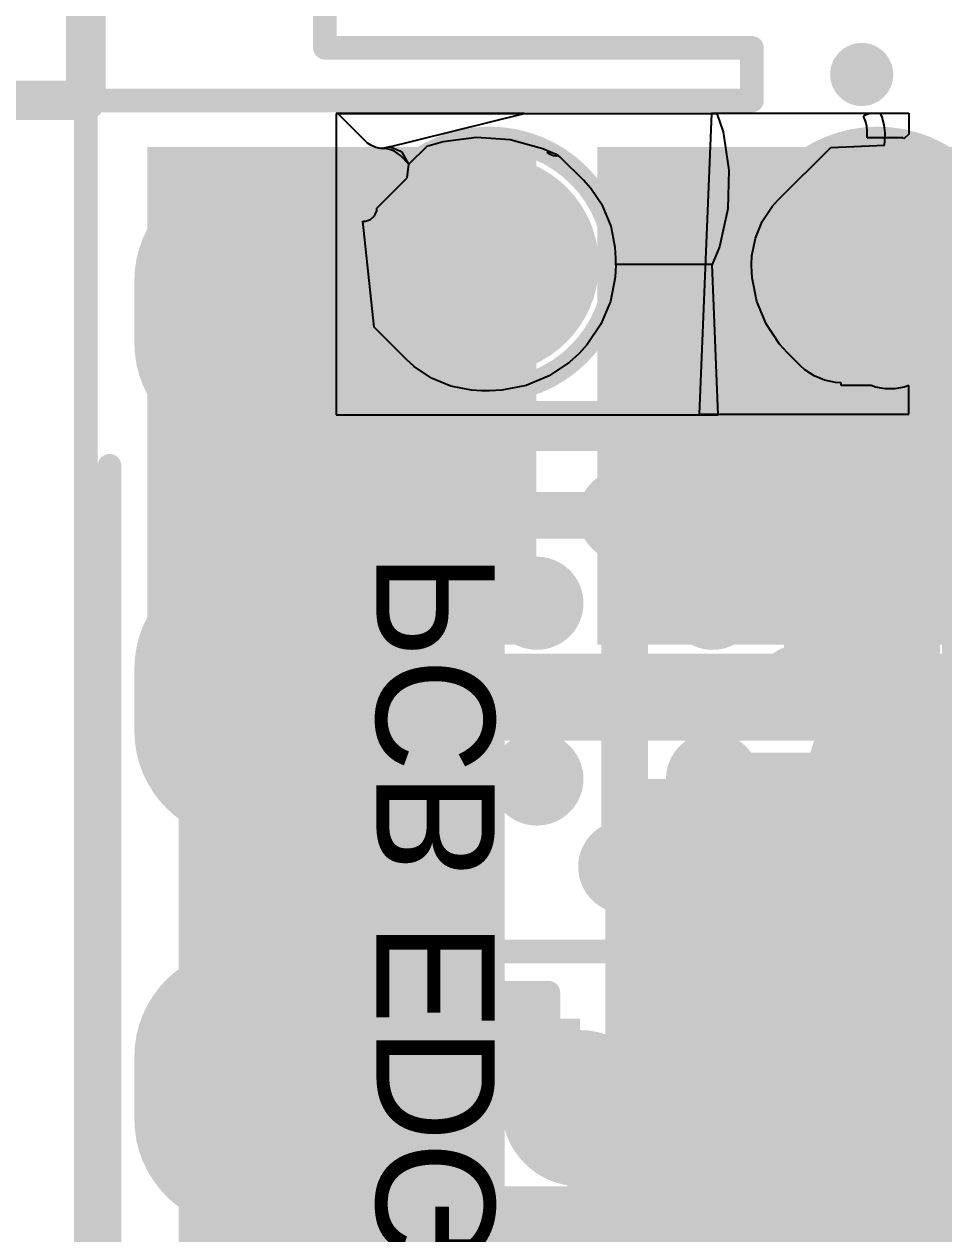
# Model space of a CAD drawing. Header units: millimetres. Extents: x -1.53 to 3.03, y -0.09 to 2.17.
# Drawn here: x -0.0078 to 0.1088, y 0.2106 to 0.364 of the extents above; entities that cross this region are included whole.
import ezdxf

# ---------------------------------------------------------------- set-up
doc = ezdxf.new("R2010")
doc.units = ezdxf.units.MM
doc.header["$MEASUREMENT"] = 0
for name, color, linetype in [('BottomLayer', 5, 'Continuous'), ('BottomOverlay', 54, 'Continuous'), ('BottomPaste', 16, 'Continuous'), ('BottomSolder', 6, 'Continuous'), ('Mechanical1', 6, 'Continuous'), ('Mechanical2', 216, 'Continuous'), ('PadHoleLayer', 156, 'Continuous'), ('TopLayer', 1, 'Continuous'), ('TopOverlay', 2, 'Continuous'), ('TopPaste', 8, 'Continuous'), ('TopSolder', 216, 'Continuous'), ('ViaHoleLayer', 16, 'Continuous')]:
    doc.layers.add(name, color=color, linetype=linetype)

# ---------------------------------------------------------------- blocks, each defined once
blk = doc.blocks.new('12_WLCSP__1_56_1_56__6')
at = {"layer": 'TopLayer'}
h = blk.add_hatch(color=1, dxfattribs=at)
edge = h.paths.add_edge_path()
edge.add_arc((-0.0222834, 0.0222835), 0.003937, 0, 360)
h = blk.add_hatch(color=1, dxfattribs=at)
edge = h.paths.add_edge_path()
edge.add_arc((1e-07, 0.0222835), 0.003937, 0, 360)
h = blk.add_hatch(color=1, dxfattribs=at)
edge = h.paths.add_edge_path()
edge.add_arc((0.0222835, 0.0222835), 0.003937, 0, 360)
h = blk.add_hatch(color=1, dxfattribs=at)
edge = h.paths.add_edge_path()
edge.add_arc((-0.0111417, 0.0111418), 0.003937, 0, 360)
h = blk.add_hatch(color=1, dxfattribs=at)
edge = h.paths.add_edge_path()
edge.add_arc((0.0111418, 0.0111418), 0.003937, 0, 360)
h = blk.add_hatch(color=1, dxfattribs=at)
edge = h.paths.add_edge_path()
edge.add_arc((-0.0222834, 1e-07), 0.003937, 0, 360)
h = blk.add_hatch(color=1, dxfattribs=at)
edge = h.paths.add_edge_path()
edge.add_arc((0.0222835, 1e-07), 0.003937, 0, 360)
h = blk.add_hatch(color=1, dxfattribs=at)
edge = h.paths.add_edge_path()
edge.add_arc((-0.0111417, -0.0111417), 0.003937, 0, 360)
h = blk.add_hatch(color=1, dxfattribs=at)
edge = h.paths.add_edge_path()
edge.add_arc((0.0111418, -0.0111417), 0.003937, 0, 360)
h = blk.add_hatch(color=1, dxfattribs=at)
edge = h.paths.add_edge_path()
edge.add_arc((-0.0222834, -0.0222834), 0.003937, 0, 360)
h = blk.add_hatch(color=1, dxfattribs=at)
edge = h.paths.add_edge_path()
edge.add_arc((1e-07, -0.0222834), 0.003937, 0, 360)
h = blk.add_hatch(color=1, dxfattribs=at)
edge = h.paths.add_edge_path()
edge.add_arc((0.0222835, -0.0222834), 0.003937, 0, 360)
at = {"layer": 'TopPaste'}
h = blk.add_hatch(color=8, dxfattribs=at)
edge = h.paths.add_edge_path()
edge.add_arc((-0.0222834, 0.0222835), 0.003937, 0, 360)
h = blk.add_hatch(color=8, dxfattribs=at)
edge = h.paths.add_edge_path()
edge.add_arc((1e-07, 0.0222835), 0.003937, 0, 360)
h = blk.add_hatch(color=8, dxfattribs=at)
edge = h.paths.add_edge_path()
edge.add_arc((0.0222835, 0.0222835), 0.003937, 0, 360)
h = blk.add_hatch(color=8, dxfattribs=at)
edge = h.paths.add_edge_path()
edge.add_arc((-0.0111417, 0.0111418), 0.003937, 0, 360)
h = blk.add_hatch(color=8, dxfattribs=at)
edge = h.paths.add_edge_path()
edge.add_arc((0.0111418, 0.0111418), 0.003937, 0, 360)
h = blk.add_hatch(color=8, dxfattribs=at)
edge = h.paths.add_edge_path()
edge.add_arc((-0.0222834, 1e-07), 0.003937, 0, 360)
h = blk.add_hatch(color=8, dxfattribs=at)
edge = h.paths.add_edge_path()
edge.add_arc((0.0222835, 1e-07), 0.003937, 0, 360)
h = blk.add_hatch(color=8, dxfattribs=at)
edge = h.paths.add_edge_path()
edge.add_arc((-0.0111417, -0.0111417), 0.003937, 0, 360)
h = blk.add_hatch(color=8, dxfattribs=at)
edge = h.paths.add_edge_path()
edge.add_arc((0.0111418, -0.0111417), 0.003937, 0, 360)
h = blk.add_hatch(color=8, dxfattribs=at)
edge = h.paths.add_edge_path()
edge.add_arc((-0.0222834, -0.0222834), 0.003937, 0, 360)
h = blk.add_hatch(color=8, dxfattribs=at)
edge = h.paths.add_edge_path()
edge.add_arc((1e-07, -0.0222834), 0.003937, 0, 360)
h = blk.add_hatch(color=8, dxfattribs=at)
edge = h.paths.add_edge_path()
edge.add_arc((0.0222835, -0.0222834), 0.003937, 0, 360)
at = {"layer": 'TopSolder'}
h = blk.add_hatch(color=216, dxfattribs=at)
edge = h.paths.add_edge_path()
edge.add_arc((-0.0222834, 0.0222835), 0.0059055, 0, 360)
h = blk.add_hatch(color=216, dxfattribs=at)
edge = h.paths.add_edge_path()
edge.add_arc((1e-07, 0.0222835), 0.0059055, 0, 360)
h = blk.add_hatch(color=216, dxfattribs=at)
edge = h.paths.add_edge_path()
edge.add_arc((0.0222835, 0.0222835), 0.0059055, 0, 360)
h = blk.add_hatch(color=216, dxfattribs=at)
edge = h.paths.add_edge_path()
edge.add_arc((-0.0111417, 0.0111418), 0.0059055, 0, 360)
h = blk.add_hatch(color=216, dxfattribs=at)
edge = h.paths.add_edge_path()
edge.add_arc((0.0111418, 0.0111418), 0.0059055, 0, 360)
h = blk.add_hatch(color=216, dxfattribs=at)
edge = h.paths.add_edge_path()
edge.add_arc((-0.0222834, 1e-07), 0.0059055, 0, 360)
h = blk.add_hatch(color=216, dxfattribs=at)
edge = h.paths.add_edge_path()
edge.add_arc((0.0222835, 1e-07), 0.0059055, 0, 360)
h = blk.add_hatch(color=216, dxfattribs=at)
edge = h.paths.add_edge_path()
edge.add_arc((-0.0111417, -0.0111417), 0.0059055, 0, 360)
h = blk.add_hatch(color=216, dxfattribs=at)
edge = h.paths.add_edge_path()
edge.add_arc((0.0111418, -0.0111417), 0.0059055, 0, 360)
h = blk.add_hatch(color=216, dxfattribs=at)
edge = h.paths.add_edge_path()
edge.add_arc((-0.0222834, -0.0222834), 0.0059055, 0, 360)
h = blk.add_hatch(color=216, dxfattribs=at)
edge = h.paths.add_edge_path()
edge.add_arc((1e-07, -0.0222834), 0.0059055, 0, 360)
h = blk.add_hatch(color=216, dxfattribs=at)
edge = h.paths.add_edge_path()
edge.add_arc((0.0222835, -0.0222834), 0.0059055, 0, 360)
at = {"layer": 'TopOverlay', "const_width": 0.003}
for points in [[(-0.032, -0.033), (-0.032, 0.032)], [(-0.032, 0.032), (0.027, 0.032)], [(0.032, 0.022), (0.0347839, 0.0247839)], [(0.035, 0.02), (0.035, 0.023937)], [(0.032, 0.022), (0.0347839, 0.0192161)], [(0.033, -0.033), (0.033, 0.006)], [(-0.032, -0.033), (0.033, -0.033)]]:
    blk.add_lwpolyline(points, dxfattribs=at)
at = {"layer": 'TopOverlay', "const_width": 0.0015}
for points in [[(-0.03275, 0.032, 1), (-0.03125, 0.032, 1)], [(-0.03275, 0.032, 1), (-0.03125, 0.032, 1)], [(0.02625, 0.032, 1), (0.02775, 0.032, 1)], [(0.0340339, 0.0247839, 1), (0.0355339, 0.0247839, 1)], [(0.03425, 0.023937, 1), (0.03575, 0.023937, 1)], [(0.03125, 0.022, 1), (0.03275, 0.022, 1)], [(0.03125, 0.022, 1), (0.03275, 0.022, 1)], [(0.03425, 0.02, 1), (0.03575, 0.02, 1)], [(0.0340339, 0.0192161, 1), (0.0355339, 0.0192161, 1)], [(0.03225, 0.006, 1), (0.03375, 0.006, 1)], [(-0.03275, -0.033, 1), (-0.03125, -0.033, 1)], [(-0.03275, -0.033, 1), (-0.03125, -0.033, 1)], [(0.03225, -0.033, 1), (0.03375, -0.033, 1)], [(0.03225, -0.033, 1), (0.03375, -0.033, 1)]]:
    blk.add_lwpolyline(points, format="xyb", close=True, dxfattribs=at)
blk = doc.blocks.new('EVQP7A01P_B_14')
at = {"layer": 'BottomLayer'}
for points in [[(0.04330715, 0.0492126), (0.09842525, 0.0492126), (0.09842525, 0.007874), (0.04330715, 0.007874)], [(0.04330715, -0.007874), (0.09842525, -0.007874), (0.09842525, -0.0492126), (0.04330715, -0.0492126)]]:
    blk.add_hatch(color=5, dxfattribs=at).paths.add_polyline_path(points)
at = {"layer": 'BottomPaste'}
for points in [[(0.04330715, 0.0492126), (0.09842525, 0.0492126), (0.09842525, 0.007874), (0.04330715, 0.007874)], [(0.04330715, -0.007874), (0.09842525, -0.007874), (0.09842525, -0.0492126), (0.04330715, -0.0492126)]]:
    blk.add_hatch(color=16, dxfattribs=at).paths.add_polyline_path(points)
at = {"layer": 'BottomSolder'}
for points in [[(0.03930715, 0.0532126), (0.10242525, 0.0532126), (0.10242525, 0.003874), (0.03930715, 0.003874)], [(0.03930715, -0.003874), (0.10242525, -0.003874), (0.10242525, -0.0532126), (0.03930715, -0.0532126)]]:
    blk.add_hatch(color=6, dxfattribs=at).paths.add_polyline_path(points)
at = {"layer": 'BottomOverlay', "const_width": 0.003}
for points in [[(-0.063, 0.058), (0.062, 0.058)], [(-0.033, 0.047), (-0.033, 0.038)], [(-0.033, 0.038), (-0.027, 0.032)], [(-0.027, 0.032), (-0.013, 0.032)]]:
    blk.add_lwpolyline(points, dxfattribs=at)
at = {"layer": 'BottomOverlay', "const_width": 0.0015}
for points in [[(0.06125, 0.058, 1), (0.06275, 0.058, 1)], [(-0.03375, 0.047, 1), (-0.03225, 0.047, 1)], [(-0.03375, 0.038, 1), (-0.03225, 0.038, 1)], [(-0.03375, 0.038, 1), (-0.03225, 0.038, 1)], [(-0.02775, 0.032, 1), (-0.02625, 0.032, 1)], [(-0.02775, 0.032, 1), (-0.02625, 0.032, 1)], [(-0.01375, 0.032, 1), (-0.01225, 0.032, 1)]]:
    blk.add_lwpolyline(points, format="xyb", close=True, dxfattribs=at)
at = {"layer": 'BottomOverlay', "text_generation_flag": 2}
blk.add_text('PCB EDGE', height=0.015, dxfattribs=at).set_placement((0.0509888, 0.00915))
blk = doc.blocks.new('R___0201_23')
at = {"layer": 'TopLayer'}
for points in [[(-0.01614165, 0.00728345), (-0.00551175, 0.00728345), (-0.00551175, -0.00728345), (-0.01614165, -0.00728345)], [(0.00551185, 0.00728345), (0.01614175, 0.00728345), (0.01614175, -0.00728345), (0.00551185, -0.00728345)]]:
    blk.add_hatch(color=1, dxfattribs=at).paths.add_polyline_path(points)
at = {"layer": 'TopPaste'}
for points in [[(-0.01614165, 0.00728345), (-0.00551175, 0.00728345), (-0.00551175, -0.00728345), (-0.01614165, -0.00728345)], [(0.00551185, 0.00728345), (0.01614175, 0.00728345), (0.01614175, -0.00728345), (0.00551185, -0.00728345)]]:
    blk.add_hatch(color=8, dxfattribs=at).paths.add_polyline_path(points)
at = {"layer": 'TopSolder'}
for points in [[(-0.01830705, 0.00944885), (-0.00334635, 0.00944885), (-0.00334635, -0.00944885), (-0.01830705, -0.00944885)], [(0.00334645, 0.00944885), (0.01830715, 0.00944885), (0.01830715, -0.00944885), (0.00334645, -0.00944885)]]:
    blk.add_hatch(color=216, dxfattribs=at).paths.add_polyline_path(points)
at = {"layer": 'TopOverlay', "const_width": 0.003}
for points in [[(-0.019, -0.01), (-0.019, 0.01)], [(-0.019, 0.01), (0.019, 0.01)], [(0.019, -0.01), (0.019, 0.01)], [(-0.019, -0.01), (0.019, -0.01)]]:
    blk.add_lwpolyline(points, dxfattribs=at)
at = {"layer": 'TopOverlay', "const_width": 0.0015}
for points in [[(-0.01975, 0.01, 1), (-0.01825, 0.01, 1)], [(-0.01975, 0.01, 1), (-0.01825, 0.01, 1)], [(0.01825, 0.01, 1), (0.01975, 0.01, 1)], [(0.01825, 0.01, 1), (0.01975, 0.01, 1)], [(-0.01975, -0.01, 1), (-0.01825, -0.01, 1)], [(-0.01975, -0.01, 1), (-0.01825, -0.01, 1)], [(0.01825, -0.01, 1), (0.01975, -0.01, 1)], [(0.01825, -0.01, 1), (0.01975, -0.01, 1)]]:
    blk.add_lwpolyline(points, format="xyb", close=True, dxfattribs=at)
blk = doc.blocks.new('R___0201_25')
at = {"layer": 'TopLayer'}
for points in [[(-0.01614165, 0.00728345), (-0.00551175, 0.00728345), (-0.00551175, -0.00728345), (-0.01614165, -0.00728345)], [(0.00551185, 0.00728345), (0.01614175, 0.00728345), (0.01614175, -0.00728345), (0.00551185, -0.00728345)]]:
    blk.add_hatch(color=1, dxfattribs=at).paths.add_polyline_path(points)
at = {"layer": 'TopPaste'}
for points in [[(-0.01614165, 0.00728345), (-0.00551175, 0.00728345), (-0.00551175, -0.00728345), (-0.01614165, -0.00728345)], [(0.00551185, 0.00728345), (0.01614175, 0.00728345), (0.01614175, -0.00728345), (0.00551185, -0.00728345)]]:
    blk.add_hatch(color=8, dxfattribs=at).paths.add_polyline_path(points)
at = {"layer": 'TopSolder'}
for points in [[(-0.01830705, 0.00944885), (-0.00334635, 0.00944885), (-0.00334635, -0.00944885), (-0.01830705, -0.00944885)], [(0.00334645, 0.00944885), (0.01830715, 0.00944885), (0.01830715, -0.00944885), (0.00334645, -0.00944885)]]:
    blk.add_hatch(color=216, dxfattribs=at).paths.add_polyline_path(points)
at = {"layer": 'TopOverlay', "const_width": 0.003}
for points in [[(-0.019, -0.01), (-0.019, 0.01)], [(-0.019, 0.01), (0.019, 0.01)], [(0.019, -0.01), (0.019, 0.01)], [(-0.019, -0.01), (0.019, -0.01)]]:
    blk.add_lwpolyline(points, dxfattribs=at)
at = {"layer": 'TopOverlay', "const_width": 0.0015}
for points in [[(-0.01975, 0.01, 1), (-0.01825, 0.01, 1)], [(-0.01975, 0.01, 1), (-0.01825, 0.01, 1)], [(0.01825, 0.01, 1), (0.01975, 0.01, 1)], [(0.01825, 0.01, 1), (0.01975, 0.01, 1)], [(-0.01975, -0.01, 1), (-0.01825, -0.01, 1)], [(-0.01975, -0.01, 1), (-0.01825, -0.01, 1)], [(0.01825, -0.01, 1), (0.01975, -0.01, 1)], [(0.01825, -0.01, 1), (0.01975, -0.01, 1)]]:
    blk.add_lwpolyline(points, format="xyb", close=True, dxfattribs=at)
blk = doc.blocks.new('1_S______P___0_5___30')
at = {"layer": 'TopLayer'}
h = blk.add_hatch(color=1, dxfattribs=at)
edge = h.paths.add_edge_path()
edge.add_arc((0, 0), 0.0098425, 0, 360)
at = {"layer": 'TopPaste'}
h = blk.add_hatch(color=8, dxfattribs=at)
edge = h.paths.add_edge_path()
edge.add_arc((0, 0), 0.0098425, 0, 360)
at = {"layer": 'TopSolder'}
h = blk.add_hatch(color=216, dxfattribs=at)
edge = h.paths.add_edge_path()
edge.add_arc((0, 0), 0.0138425, 0, 360)
at = {"layer": 'TopOverlay'}
for points, const_width in [([(0.016, 0, 1), (-0.016, 0, 1)], 0.003), ([(-0.01675, 0, 1), (-0.01525, 0, 1)], 0.0015), ([(0.01525, 0, 1), (0.01675, 0, 1)], 0.0015)]:
    blk.add_lwpolyline(points, format="xyb", close=True, dxfattribs=dict(at, const_width=const_width))
blk = doc.blocks.new('1_S______P___0_5___31')
at = {"layer": 'TopLayer'}
h = blk.add_hatch(color=1, dxfattribs=at)
edge = h.paths.add_edge_path()
edge.add_arc((0, 0), 0.0098425, 0, 360)
at = {"layer": 'TopPaste'}
h = blk.add_hatch(color=8, dxfattribs=at)
edge = h.paths.add_edge_path()
edge.add_arc((0, 0), 0.0098425, 0, 360)
at = {"layer": 'TopSolder'}
h = blk.add_hatch(color=216, dxfattribs=at)
edge = h.paths.add_edge_path()
edge.add_arc((0, 0), 0.0138425, 0, 360)
at = {"layer": 'TopOverlay'}
for points, const_width in [([(0.016, 0, 1), (-0.016, 0, 1)], 0.003), ([(-0.01675, 0, 1), (-0.01525, 0, 1)], 0.0015), ([(0.01525, 0, 1), (0.01675, 0, 1)], 0.0015)]:
    blk.add_lwpolyline(points, format="xyb", close=True, dxfattribs=dict(at, const_width=const_width))
blk = doc.blocks.new('S______P____0_5___D___32')
at = {"layer": 'TopLayer'}
h = blk.add_hatch(color=1, dxfattribs=at)
edge = h.paths.add_edge_path()
edge.add_arc((-0.15157475, 0), 0.0098425, 90, 270)
edge.add_line((-0.15157475, -0.0098425), (-0.14370065, -0.0098425))
edge.add_arc((-0.14370065, 0), 0.0098425, 270, 450)
edge.add_line((-0.14370065, 0.0098425), (-0.15157475, 0.0098425))
h = blk.add_hatch(color=1, dxfattribs=at)
edge = h.paths.add_edge_path()
edge.add_arc((-0.10236215, 0), 0.0098425, 90, 270)
edge.add_line((-0.10236215, -0.0098425), (-0.09448805, -0.0098425))
edge.add_arc((-0.09448805, 0), 0.0098425, 270, 450)
edge.add_line((-0.09448805, 0.0098425), (-0.10236215, 0.0098425))
h = blk.add_hatch(color=1, dxfattribs=at)
edge = h.paths.add_edge_path()
edge.add_arc((-0.05314955, 0), 0.0098425, 90, 270)
edge.add_line((-0.05314955, -0.0098425), (-0.04527545, -0.0098425))
edge.add_arc((-0.04527545, 0), 0.0098425, 270, 450)
edge.add_line((-0.04527545, 0.0098425), (-0.05314955, 0.0098425))
at = {"layer": 'TopPaste'}
h = blk.add_hatch(color=8, dxfattribs=at)
edge = h.paths.add_edge_path()
edge.add_arc((-0.15157475, 0), 0.0098425, 90, 270)
edge.add_line((-0.15157475, -0.0098425), (-0.14370065, -0.0098425))
edge.add_arc((-0.14370065, 0), 0.0098425, 270, 450)
edge.add_line((-0.14370065, 0.0098425), (-0.15157475, 0.0098425))
h = blk.add_hatch(color=8, dxfattribs=at)
edge = h.paths.add_edge_path()
edge.add_arc((-0.10236215, 0), 0.0098425, 90, 270)
edge.add_line((-0.10236215, -0.0098425), (-0.09448805, -0.0098425))
edge.add_arc((-0.09448805, 0), 0.0098425, 270, 450)
edge.add_line((-0.09448805, 0.0098425), (-0.10236215, 0.0098425))
h = blk.add_hatch(color=8, dxfattribs=at)
edge = h.paths.add_edge_path()
edge.add_arc((-0.05314955, 0), 0.0098425, 90, 270)
edge.add_line((-0.05314955, -0.0098425), (-0.04527545, -0.0098425))
edge.add_arc((-0.04527545, 0), 0.0098425, 270, 450)
edge.add_line((-0.04527545, 0.0098425), (-0.05314955, 0.0098425))
at = {"layer": 'TopSolder'}
h = blk.add_hatch(color=216, dxfattribs=at)
edge = h.paths.add_edge_path()
edge.add_arc((-0.15157475, 0), 0.0138425, 90, 270)
edge.add_line((-0.15157475, -0.0138425), (-0.14370065, -0.0138425))
edge.add_arc((-0.14370065, 0), 0.0138425, 270, 450)
edge.add_line((-0.14370065, 0.0138425), (-0.15157475, 0.0138425))
h = blk.add_hatch(color=216, dxfattribs=at)
edge = h.paths.add_edge_path()
edge.add_arc((-0.10236215, 0), 0.0138425, 90, 270)
edge.add_line((-0.10236215, -0.0138425), (-0.09448805, -0.0138425))
edge.add_arc((-0.09448805, 0), 0.0138425, 270, 450)
edge.add_line((-0.09448805, 0.0138425), (-0.10236215, 0.0138425))
h = blk.add_hatch(color=216, dxfattribs=at)
edge = h.paths.add_edge_path()
edge.add_arc((-0.05314955, 0), 0.0138425, 90, 270)
edge.add_line((-0.05314955, -0.0138425), (-0.04527545, -0.0138425))
edge.add_arc((-0.04527545, 0), 0.0138425, 270, 450)
edge.add_line((-0.04527545, 0.0138425), (-0.05314955, 0.0138425))
blk = doc.blocks.new('CAP_0201_36')
at = {"layer": 'TopLayer'}
for points in [[(-0.0177165, 0.0059055), (-0.0059055, 0.0059055), (-0.0059055, -0.0059055), (-0.0177165, -0.0059055)], [(0.0059055, 0.0059055), (0.0177165, 0.0059055), (0.0177165, -0.0059055), (0.0059055, -0.0059055)]]:
    blk.add_hatch(color=1, dxfattribs=at).paths.add_polyline_path(points)
at = {"layer": 'TopPaste'}
for points in [[(-0.0177165, 0.0059055), (-0.0059055, 0.0059055), (-0.0059055, -0.0059055), (-0.0177165, -0.0059055)], [(0.0059055, 0.0059055), (0.0177165, 0.0059055), (0.0177165, -0.0059055), (0.0059055, -0.0059055)]]:
    blk.add_hatch(color=8, dxfattribs=at).paths.add_polyline_path(points)
at = {"layer": 'TopSolder'}
for points in [[(-0.0198819, 0.0080709), (-0.0037401, 0.0080709), (-0.0037401, -0.0080709), (-0.0198819, -0.0080709)], [(0.0037401, 0.0080709), (0.0198819, 0.0080709), (0.0198819, -0.0080709), (0.0037401, -0.0080709)]]:
    blk.add_hatch(color=216, dxfattribs=at).paths.add_polyline_path(points)
at = {"layer": 'TopOverlay', "const_width": 0.003}
for points in [[(-0.021, 0.009), (-0.008, 0.009)], [(-0.021, 0.009), (-0.021, -0.009)], [(0.008, 0.009), (0.021, 0.009)], [(0.021, 0.009), (0.021, -0.009)], [(-0.021, -0.009), (-0.008, -0.009)], [(0.008, -0.009), (0.021, -0.009)]]:
    blk.add_lwpolyline(points, dxfattribs=at)
at = {"layer": 'TopOverlay', "const_width": 0.0015}
for points in [[(-0.02175, 0.009, 1), (-0.02025, 0.009, 1)], [(-0.02175, 0.009, 1), (-0.02025, 0.009, 1)], [(-0.00875, 0.009, 1), (-0.00725, 0.009, 1)], [(0.00725, 0.009, 1), (0.00875, 0.009, 1)], [(0.02025, 0.009, 1), (0.02175, 0.009, 1)], [(0.02025, 0.009, 1), (0.02175, 0.009, 1)], [(-0.02175, -0.009, 1), (-0.02025, -0.009, 1)], [(-0.02175, -0.009, 1), (-0.02025, -0.009, 1)], [(-0.00875, -0.009, 1), (-0.00725, -0.009, 1)], [(0.00725, -0.009, 1), (0.00875, -0.009, 1)], [(0.02025, -0.009, 1), (0.02175, -0.009, 1)], [(0.02025, -0.009, 1), (0.02175, -0.009, 1)]]:
    blk.add_lwpolyline(points, format="xyb", close=True, dxfattribs=at)
blk = doc.blocks.new('CAP_0201_37')
at = {"layer": 'TopLayer'}
for points in [[(-0.0177165, 0.0059055), (-0.0059055, 0.0059055), (-0.0059055, -0.0059055), (-0.0177165, -0.0059055)], [(0.0059055, 0.0059055), (0.0177165, 0.0059055), (0.0177165, -0.0059055), (0.0059055, -0.0059055)]]:
    blk.add_hatch(color=1, dxfattribs=at).paths.add_polyline_path(points)
at = {"layer": 'TopPaste'}
for points in [[(-0.0177165, 0.0059055), (-0.0059055, 0.0059055), (-0.0059055, -0.0059055), (-0.0177165, -0.0059055)], [(0.0059055, 0.0059055), (0.0177165, 0.0059055), (0.0177165, -0.0059055), (0.0059055, -0.0059055)]]:
    blk.add_hatch(color=8, dxfattribs=at).paths.add_polyline_path(points)
at = {"layer": 'TopSolder'}
for points in [[(-0.0198819, 0.0080709), (-0.0037401, 0.0080709), (-0.0037401, -0.0080709), (-0.0198819, -0.0080709)], [(0.0037401, 0.0080709), (0.0198819, 0.0080709), (0.0198819, -0.0080709), (0.0037401, -0.0080709)]]:
    blk.add_hatch(color=216, dxfattribs=at).paths.add_polyline_path(points)
at = {"layer": 'TopOverlay', "const_width": 0.003}
for points in [[(-0.021, 0.009), (-0.008, 0.009)], [(-0.021, 0.009), (-0.021, -0.009)], [(0.008, 0.009), (0.021, 0.009)], [(0.021, 0.009), (0.021, -0.009)], [(-0.021, -0.009), (-0.008, -0.009)], [(0.008, -0.009), (0.021, -0.009)]]:
    blk.add_lwpolyline(points, dxfattribs=at)
at = {"layer": 'TopOverlay', "const_width": 0.0015}
for points in [[(-0.02175, 0.009, 1), (-0.02025, 0.009, 1)], [(-0.02175, 0.009, 1), (-0.02025, 0.009, 1)], [(-0.00875, 0.009, 1), (-0.00725, 0.009, 1)], [(0.00725, 0.009, 1), (0.00875, 0.009, 1)], [(0.02025, 0.009, 1), (0.02175, 0.009, 1)], [(0.02025, 0.009, 1), (0.02175, 0.009, 1)], [(-0.02175, -0.009, 1), (-0.02025, -0.009, 1)], [(-0.02175, -0.009, 1), (-0.02025, -0.009, 1)], [(-0.00875, -0.009, 1), (-0.00725, -0.009, 1)], [(0.00725, -0.009, 1), (0.00875, -0.009, 1)], [(0.02025, -0.009, 1), (0.02175, -0.009, 1)], [(0.02025, -0.009, 1), (0.02175, -0.009, 1)]]:
    blk.add_lwpolyline(points, format="xyb", close=True, dxfattribs=at)

msp = doc.modelspace()

# ---------------------------------------------------------------- hatches: boundary and pattern name
at = {"layer": 'BottomLayer'}
for points in [[(0.0794189, 0.3327407), (0.1290167, 0.3327407), (0.1290167, 0.3444257), (0.0794189, 0.3444257)], [(0.0117879, 0.1860005), (0.0531265, 0.1860005), (0.0531265, 0.3198667), (0.0117879, 0.3198667)], [(0.0688745, 0.2888984), (0.1388827, 0.2888984), (0.1388827, 0.299922), (0.0688745, 0.299922)], [(0.0346776, 0.2731504), (0.1388826, 0.2731504), (0.1388826, 0.284174), (0.0346776, 0.284174)], [(0.0658745, 0.1475753), (0.1111261, 0.1475753), (0.1111261, 0.2682917), (0.0658745, 0.2682917)], [(0.0799717, 0.2389056), (0.1429537, 0.2389056), (0.1429537, 0.2682044), (0.0799717, 0.2682044)]]:
    msp.add_hatch(color=5, dxfattribs=at).paths.add_polyline_path(points)
at = {"layer": 'BottomSolder'}
h = msp.add_hatch(color=6, dxfattribs=at)
edge = h.paths.add_edge_path()
edge.add_arc((0.0983979, 0.3576261), 0.004, 0, 360)
at = {"layer": 'PadHoleLayer'}
h = msp.add_hatch(color=156, dxfattribs=at)
edge = h.paths.add_edge_path()
edge.add_arc((0.0983979, 0.3576261), 0.003937, 0, 360)
at = {"layer": 'TopLayer'}
h = msp.add_hatch(color=1, dxfattribs=at)
edge = h.paths.add_edge_path()
edge.add_arc((0.0512063, 0.3335123), 0.0059055, 0, 360)
h = msp.add_hatch(color=1, dxfattribs=at)
edge = h.paths.add_edge_path()
edge.add_arc((0.0794189, 0.3335123), 0.0059055, 0, 360)
h = msp.add_hatch(color=1, dxfattribs=at)
edge = h.paths.add_edge_path()
edge.add_arc((0.020248, 0.3275438), 0.0059055, 0, 360)
for points in [[(0.0339227, 0.2723726), (0.0384205, 0.2723726), (0.0384205, 0.316237), (0.0339227, 0.316237)], [(0.0340197, 0.3098927), (0.0830873, 0.3098927), (0.0830873, 0.3162355), (0.0340197, 0.3162355)], [(0.0799717, 0.2964539), (0.1226515, 0.2964539), (0.1226515, 0.3162217), (0.0799717, 0.3162217)], [(0.0728075, 0.2005497), (0.0815931, 0.2005497), (0.0815931, 0.2597541), (0.0728075, 0.2597541)], [(0.0870592, 0.2020864), (0.0976892, 0.2020864), (0.0976892, 0.2494008), (0.0870592, 0.2494008)], [(0.0870709, 0.2440009), (0.1256573, 0.2440009), (0.1256573, 0.2493137), (0.0870709, 0.2493137)], [(0.0437535, 0.2261026), (0.0626589, 0.2261026), (0.0626589, 0.2379136), (0.0437535, 0.2379136)], [(0.0437535, 0.2006463), (0.0760357, 0.2006463), (0.0760357, 0.2166533), (0.0437535, 0.2166533)]]:
    msp.add_hatch(color=1, dxfattribs=at).paths.add_polyline_path(points)
h = msp.add_hatch(color=1, dxfattribs=at)
edge = h.paths.add_edge_path()
edge.add_arc((0.0976892, 0.309669), 0.0059055, 0, 360)
h = msp.add_hatch(color=1, dxfattribs=at)
edge = h.paths.add_edge_path()
edge.add_arc((0.0984199, 0.2847914), 0.0059055, 0, 360)
h = msp.add_hatch(color=1, dxfattribs=at)
edge = h.paths.add_edge_path()
edge.add_arc((0.0200005, 0.2783312), 0.0059055, 0, 360)
h = msp.add_hatch(color=1, dxfattribs=at)
edge = h.paths.add_edge_path()
edge.add_arc((0.1015115, 0.269295), 0.0059055, 0, 360)
h = msp.add_hatch(color=1, dxfattribs=at)
edge = h.paths.add_edge_path()
edge.add_arc((0.0273247, 0.2546724), 0.0059055, 0, 360)
h = msp.add_hatch(color=1, dxfattribs=at)
edge = h.paths.add_edge_path()
edge.add_arc((0.0200005, 0.2291186), 0.0059055, 0, 360)
h = msp.add_hatch(color=1, dxfattribs=at)
edge = h.paths.add_edge_path()
edge.add_arc((0.062659, 0.2265515), 0.0059055, 0, 360)
at = {"layer": 'TopSolder'}
h = msp.add_hatch(color=216, dxfattribs=at)
edge = h.paths.add_edge_path()
edge.add_arc((0.0983979, 0.3576261), 0.004, 0, 360)
h = msp.add_hatch(color=216, dxfattribs=at)
edge = h.paths.add_edge_path()
edge.add_arc((0.0512063, 0.3335123), 0.0099055, 0, 360)
h = msp.add_hatch(color=216, dxfattribs=at)
edge = h.paths.add_edge_path()
edge.add_arc((0.0794189, 0.3335123), 0.0099055, 0, 360)
h = msp.add_hatch(color=216, dxfattribs=at)
edge = h.paths.add_edge_path()
edge.add_arc((0.020248, 0.3275438), 0.0099055, 0, 360)
h = msp.add_hatch(color=216, dxfattribs=at)
edge = h.paths.add_edge_path()
edge.add_arc((0.0976892, 0.309669), 0.0099055, 0, 360)
h = msp.add_hatch(color=216, dxfattribs=at)
edge = h.paths.add_edge_path()
edge.add_arc((0.0984199, 0.2847914), 0.0099055, 0, 360)
h = msp.add_hatch(color=216, dxfattribs=at)
edge = h.paths.add_edge_path()
edge.add_arc((0.0200005, 0.2783312), 0.0099055, 0, 360)
h = msp.add_hatch(color=216, dxfattribs=at)
edge = h.paths.add_edge_path()
edge.add_arc((0.1015115, 0.269295), 0.0099055, 0, 360)
h = msp.add_hatch(color=216, dxfattribs=at)
edge = h.paths.add_edge_path()
edge.add_arc((0.0273247, 0.2546724), 0.0099055, 0, 360)
h = msp.add_hatch(color=216, dxfattribs=at)
edge = h.paths.add_edge_path()
edge.add_arc((0.0200005, 0.2291186), 0.0099055, 0, 360)
h = msp.add_hatch(color=216, dxfattribs=at)
edge = h.paths.add_edge_path()
edge.add_arc((0.062659, 0.2265515), 0.0099055, 0, 360)
at = {"layer": 'ViaHoleLayer'}
h = msp.add_hatch(color=16, dxfattribs=at)
edge = h.paths.add_edge_path()
edge.add_arc((0.0512063, 0.3335123), 0.0029527, 0, 360)
h = msp.add_hatch(color=16, dxfattribs=at)
edge = h.paths.add_edge_path()
edge.add_arc((0.0794189, 0.3335123), 0.0029527, 0, 360)
h = msp.add_hatch(color=16, dxfattribs=at)
edge = h.paths.add_edge_path()
edge.add_arc((0.020248, 0.3275438), 0.0029527, 0, 360)
h = msp.add_hatch(color=16, dxfattribs=at)
edge = h.paths.add_edge_path()
edge.add_arc((0.0976892, 0.309669), 0.0029527, 0, 360)
h = msp.add_hatch(color=16, dxfattribs=at)
edge = h.paths.add_edge_path()
edge.add_arc((0.0984199, 0.2847914), 0.0029527, 0, 360)
h = msp.add_hatch(color=16, dxfattribs=at)
edge = h.paths.add_edge_path()
edge.add_arc((0.0200005, 0.2783312), 0.0029527, 0, 360)
h = msp.add_hatch(color=16, dxfattribs=at)
edge = h.paths.add_edge_path()
edge.add_arc((0.1015115, 0.269295), 0.0029527, 0, 360)
h = msp.add_hatch(color=16, dxfattribs=at)
edge = h.paths.add_edge_path()
edge.add_arc((0.0273247, 0.2546724), 0.0029527, 0, 360)
h = msp.add_hatch(color=16, dxfattribs=at)
edge = h.paths.add_edge_path()
edge.add_arc((0.0200005, 0.2291186), 0.0029527, 0, 360)
h = msp.add_hatch(color=16, dxfattribs=at)
edge = h.paths.add_edge_path()
edge.add_arc((0.062659, 0.2265515), 0.0029527, 0, 360)

# ---------------------------------------------------------------- linework, layer by layer
at = {"layer": 'BottomLayer'}
for points, const_width in [([(0.0865438, 0.3198667), (0.0944609, 0.3277838)], 0.005), ([(0.0294572, 0.2881029), (0.0294572, 0.3198667)], 0.004), ([(0.0294572, 0.2881029), (0.0398979, 0.2776622)], 0.004)]:
    msp.add_lwpolyline(points, dxfattribs=dict(at, const_width=const_width))
for points, const_width in [([(0.0932109, 0.3277838, 1), (0.0957109, 0.3277838, 1)], 0.0025), ([(0.0852938, 0.3198667, 1), (0.0877938, 0.3198667, 1)], 0.0025), ([(0.0284572, 0.3198667, 1), (0.0304572, 0.3198667, 1)], 0.002), ([(0.0284572, 0.2881029, 1), (0.0304572, 0.2881029, 1)], 0.002), ([(0.0284572, 0.2881029, 1), (0.0304572, 0.2881029, 1)], 0.002), ([(0.0388979, 0.2776622, 1), (0.0408979, 0.2776622, 1)], 0.002)]:
    msp.add_lwpolyline(points, format="xyb", close=True, dxfattribs=dict(at, const_width=const_width))
at = {"layer": 'Mechanical1', "const_width": 0.005}
for points in [[(5e-07, 0.3543312), (5e-07, 0.5510005)], [(-0.2009995, 0.3543312), (5e-07, 0.3543312)]]:
    msp.add_lwpolyline(points, dxfattribs=at)
at = {"layer": 'Mechanical1', "const_width": 0.0025}
msp.add_lwpolyline([(-0.0012495, 0.3543312, 1), (0.0012505, 0.3543312, 1)], format="xyb", close=True, dxfattribs=at)
msp.add_lwpolyline([(-0.0012495, 0.3543312, 1), (0.0012505, 0.3543312, 1)], format="xyb", close=True, dxfattribs=at)
at = {"layer": 'Mechanical2', "const_width": 0.003}
for points in [[(0.0303285, 0.3610005), (0.0303285, 0.5073417)], [(0.0303285, 0.3610005), (0.0844747, 0.3610005)], [(0.0844747, 0.3543317), (0.0844747, 0.3610005)], [(5e-07, 0.3543312), (1e-06, 0.3543317)], [(5e-07, 5e-07), (5e-07, 0.3543312)], [(1e-06, 0.3543317), (0.0844747, 0.3543317)]]:
    msp.add_lwpolyline(points, dxfattribs=at)
at = {"layer": 'Mechanical2', "const_width": 0.0015}
for points in [[(0.0295785, 0.3610005, 1), (0.0310785, 0.3610005, 1)], [(0.0295785, 0.3610005, 1), (0.0310785, 0.3610005, 1)], [(0.0837247, 0.3610005, 1), (0.0852247, 0.3610005, 1)], [(0.0837247, 0.3610005, 1), (0.0852247, 0.3610005, 1)], [(-0.0007495, 0.3543312, 1), (0.0007505, 0.3543312, 1)], [(-0.0007495, 0.3543312, 1), (0.0007505, 0.3543312, 1)], [(-0.000749, 0.3543317, 1), (0.000751, 0.3543317, 1)], [(-0.000749, 0.3543317, 1), (0.000751, 0.3543317, 1)], [(0.0837247, 0.3543317, 1), (0.0852247, 0.3543317, 1)], [(0.0837247, 0.3543317, 1), (0.0852247, 0.3543317, 1)]]:
    msp.add_lwpolyline(points, format="xyb", close=True, dxfattribs=at)
at = {"layer": 'TopLayer'}
for points, const_width in [([(0.0794189, 0.3335123), (0.1004189, 0.3335123)], 0.01), ([(0.0794878, 0.3109496), (0.0799717, 0.3114335)], 0.0059055), ([(0.0794878, 0.2905753), (0.0794878, 0.3109496)], 0.0059055), ([(0.0460626, 0.301717), (0.0683461, 0.301717)], 0.0059055), ([(0.0460626, 0.2794336), (0.0460626, 0.301717)], 0.0059055), ([(0.0683461, 0.2571501), (0.0683461, 0.301717)], 0.0059055), ([(0.0361819, 0.2670308), (0.0361819, 0.2943048)], 0.0045), ([(0.09929, 0.2846615), (0.1004199, 0.2857914)], 0.0059055), ([(0.0906295, 0.2794336), (0.0984199, 0.2847914)], 0.0059055), ([(0.09729, 0.2836615), (0.0984199, 0.2847914)], 0.0059055), ([(0.0906295, 0.2794336), (0.0911621, 0.2794336)], 0.0059055), ([(0.0794878, 0.2682918), (0.0798463, 0.2686503)], 0.006), ([(0.0798463, 0.2686503), (0.1008668, 0.2686503)], 0.006), ([(0.1008668, 0.2686503), (0.1015115, 0.269295)], 0.006), ([(0.0361819, 0.2670308), (0.0460626, 0.2571501)], 0.0045), ([(0.0460626, 0.2356045), (0.0460626, 0.2571501)], 0.0045), ([(0.0683461, 0.2571501), (0.0906295, 0.2571501)], 0.0059055), ([(0.0906295, 0.2571501), (0.1158697, 0.2571501)], 0.005), ([(0.0273247, 0.2546723), (0.0368383, 0.2451587)], 0.005), ([(0.0368383, 0.1961775), (0.0368383, 0.2451587)], 0.005), ([(0.0933585, 0.2353549), (0.0951892, 0.2371856)], 0.005), ([(0.0951892, 0.2371856), (0.0951892, 0.2381699)], 0.005), ([(0.0923742, 0.2324021), (0.0923742, 0.2353549)], 0.005), ([(0.0923742, 0.2353549), (0.0933585, 0.2353549)], 0.005), ([(0.0460626, 0.2356045), (0.049659, 0.2320081)], 0.0035433)]:
    msp.add_lwpolyline(points, dxfattribs=dict(at, const_width=const_width))
for points, const_width in [([(0.0769189, 0.3335123, 1), (0.0819189, 0.3335123, 1)], 0.005), ([(0.0979189, 0.3335123, 1), (0.1029189, 0.3335123, 1)], 0.005), ([(0.0780114, 0.3109496, 1), (0.0809642, 0.3109496, 1)], 0.0029527), ([(0.0780114, 0.3109496, 1), (0.0809642, 0.3109496, 1)], 0.0029527), ([(0.0784953, 0.3114335, 1), (0.0814481, 0.3114335, 1)], 0.0029527), ([(0.0445862, 0.301717, 1), (0.047539, 0.301717, 1)], 0.0029527), ([(0.0445862, 0.301717, 1), (0.047539, 0.301717, 1)], 0.0029527), ([(0.0668697, 0.301717, 1), (0.0698225, 0.301717, 1)], 0.0029527), ([(0.0668697, 0.301717, 1), (0.0698225, 0.301717, 1)], 0.0029527), ([(0.0350569, 0.2943048, 1), (0.0373069, 0.2943048, 1)], 0.00225), ([(0.0780114, 0.2905753, 1), (0.0809642, 0.2905753, 1)], 0.0029527), ([(0.0989435, 0.2857914, 1), (0.1018963, 0.2857914, 1)], 0.0029527), ([(0.0969435, 0.2847914, 1), (0.0998963, 0.2847914, 1)], 0.0029527), ([(0.0969435, 0.2847914, 1), (0.0998963, 0.2847914, 1)], 0.0029527), ([(0.0978136, 0.2846615, 1), (0.1007664, 0.2846615, 1)], 0.0029527), ([(0.0958136, 0.2836615, 1), (0.0987664, 0.2836615, 1)], 0.0029527), ([(0.0445862, 0.2794336, 1), (0.047539, 0.2794336, 1)], 0.0029527), ([(0.0891531, 0.2794336, 1), (0.0921059, 0.2794336, 1)], 0.0029527), ([(0.0891531, 0.2794336, 1), (0.0921059, 0.2794336, 1)], 0.0029527), ([(0.0896857, 0.2794336, 1), (0.0926385, 0.2794336, 1)], 0.0029527), ([(0.0783463, 0.2686503, 1), (0.0813463, 0.2686503, 1)], 0.003), ([(0.0783463, 0.2686503, 1), (0.0813463, 0.2686503, 1)], 0.003), ([(0.0993668, 0.2686503, 1), (0.1023668, 0.2686503, 1)], 0.003), ([(0.0993668, 0.2686503, 1), (0.1023668, 0.2686503, 1)], 0.003), ([(0.1000115, 0.269295, 1), (0.1030115, 0.269295, 1)], 0.003), ([(0.0779878, 0.2682918, 1), (0.0809878, 0.2682918, 1)], 0.003), ([(0.0350569, 0.2670308, 1), (0.0373069, 0.2670308, 1)], 0.00225), ([(0.0350569, 0.2670308, 1), (0.0373069, 0.2670308, 1)], 0.00225), ([(0.0449376, 0.2571501, 1), (0.0471876, 0.2571501, 1)], 0.00225), ([(0.0449376, 0.2571501, 1), (0.0471876, 0.2571501, 1)], 0.00225), ([(0.0668697, 0.2571501, 1), (0.0698225, 0.2571501, 1)], 0.0029527), ([(0.0668697, 0.2571501, 1), (0.0698225, 0.2571501, 1)], 0.0029527), ([(0.0891531, 0.2571501, 1), (0.0921059, 0.2571501, 1)], 0.0029527), ([(0.0893795, 0.2571501, 1), (0.0918795, 0.2571501, 1)], 0.0025), ([(0.0260747, 0.2546723, 1), (0.0285747, 0.2546723, 1)], 0.0025), ([(0.0355883, 0.2451587, 1), (0.0380883, 0.2451587, 1)], 0.0025), ([(0.0355883, 0.2451587, 1), (0.0380883, 0.2451587, 1)], 0.0025), ([(0.0939392, 0.2381699, 1), (0.0964392, 0.2381699, 1)], 0.0025), ([(0.0939392, 0.2371856, 1), (0.0964392, 0.2371856, 1)], 0.0025), ([(0.0939392, 0.2371856, 1), (0.0964392, 0.2371856, 1)], 0.0025), ([(0.0449376, 0.2356045, 1), (0.0471876, 0.2356045, 1)], 0.00225), ([(0.0911242, 0.2353549, 1), (0.0936242, 0.2353549, 1)], 0.0025), ([(0.0911242, 0.2353549, 1), (0.0936242, 0.2353549, 1)], 0.0025), ([(0.0921085, 0.2353549, 1), (0.0946085, 0.2353549, 1)], 0.0025), ([(0.0921085, 0.2353549, 1), (0.0946085, 0.2353549, 1)], 0.0025), ([(0.0451768, 0.2356045, 1), (0.0469484, 0.2356045, 1)], 0.0017716), ([(0.0911242, 0.2324021, 1), (0.0936242, 0.2324021, 1)], 0.0025), ([(0.0487732, 0.2320081, 1), (0.0505448, 0.2320081, 1)], 0.0017716)]:
    msp.add_lwpolyline(points, format="xyb", close=True, dxfattribs=dict(at, const_width=const_width))
at = {"layer": 'TopOverlay'}
for p, q in [((0.0555866, 0.3526831), (0.0317607, 0.3526831)), ((0.0317607, 0.3526831), (0.0317607, 0.3144851)), ((0.0319771, 0.352683), (0.0800418, 0.3526826)), ((0.0355154, 0.3491448), (0.0319771, 0.352683)), ((0.0376585, 0.3482573), (0.0555866, 0.3526831)), ((0.0793525, 0.3526834), (0.0777759, 0.3145661)), ((0.100779, 0.3526827), (0.0793525, 0.3526834)), ((0.0800418, 0.3526826), (0.0808337, 0.3503566)), ((0.0987423, 0.3520636), (0.098634, 0.3523086)), ((0.098634, 0.3523086), (0.0986342, 0.3523086)), ((0.0986342, 0.3523086), (0.098728, 0.3524024)), ((0.098728, 0.3524024), (0.0989487, 0.3525499)), ((0.0989173, 0.3515573), (0.0987423, 0.3520636)), ((0.099035, 0.3510348), (0.0989173, 0.3515573)), ((0.0989487, 0.3525499), (0.099194, 0.3526514)), ((0.099194, 0.3526514), (0.0994544, 0.352703)), ((0.0994544, 0.352703), (0.0995871, 0.3527028)), ((0.0995871, 0.3527029), (0.1043621, 0.3527033)), ((0.0995871, 0.3527028), (0.0995871, 0.3527029)), ((0.1007789, 0.3526825), (0.100779, 0.3526827)), ((0.1009729, 0.3522094), (0.1007789, 0.3526825)), ((0.1012309, 0.3512199), (0.1009729, 0.3522094)), ((0.1043621, 0.3527033), (0.1043621, 0.3500529)), ((0.0808337, 0.3503566), (0.0815574, 0.3454961)), ((0.0990939, 0.3505024), (0.099035, 0.3510348)), ((0.0991011, 0.3502346), (0.0990939, 0.3505024)), ((0.0991013, 0.3496073), (0.0991011, 0.3502346)), ((0.1013541, 0.3502048), (0.1012309, 0.3512199)), ((0.1013404, 0.3491823), (0.1013541, 0.3502048)), ((0.1043621, 0.3500529), (0.1037545, 0.3494453)), ((0.0357264, 0.3489337), (0.0355154, 0.3491448)), ((0.0355154, 0.3491448), (0.0355154, 0.3491448)), ((0.0362228, 0.348602), (0.0357264, 0.3489337)), ((0.0367744, 0.3483735), (0.0362228, 0.348602)), ((0.0373599, 0.3482571), (0.0367744, 0.3483735)), ((0.0376584, 0.3482571), (0.0373599, 0.3482571)), ((0.0385084, 0.3484669), (0.0376584, 0.3482571)), ((0.0376584, 0.3482571), (0.0376585, 0.3482573)), ((0.0376584, 0.3482569), (0.0376584, 0.3482571)), ((0.037968, 0.3482424), (0.0376584, 0.3482569)), ((0.0385756, 0.3481223), (0.037968, 0.3482424)), ((0.0401157, 0.3477727), (0.0385084, 0.3484669)), ((0.0432374, 0.3485091), (0.040976, 0.3462478)), ((0.045301, 0.3490878), (0.0432373, 0.348509)), ((0.0432373, 0.348509), (0.0432374, 0.3485091)), ((0.0495486, 0.349626), (0.045301, 0.3490878)), ((0.0538195, 0.3493245), (0.0495486, 0.349626)), ((0.0579493, 0.348195), (0.0538195, 0.3493245)), ((0.0599113, 0.347332), (0.0579493, 0.348195)), ((0.0878182, 0.3417189), (0.0944609, 0.3483616)), ((0.0944609, 0.3483616), (0.1012652, 0.3486766)), ((0.1035925, 0.3496073), (0.0991013, 0.3496073)), ((0.1012652, 0.3486766), (0.1013404, 0.3491823)), ((0.1037545, 0.3494453), (0.1035925, 0.3496073)), ((0.0391477, 0.3478853), (0.0385756, 0.3481223)), ((0.0396622, 0.3475406), (0.0391477, 0.3478853)), ((0.0398915, 0.347332), (0.0396622, 0.3475406)), ((0.040976, 0.3462478), (0.0398915, 0.347332)), ((0.0409758, 0.3462477), (0.0401157, 0.3477727)), ((0.0584614, 0.3477726), (0.0584614, 0.3477727)), ((0.0584614, 0.3477727), (0.0586174, 0.3476569)), ((0.0587169, 0.3477606), (0.0584614, 0.3477726)), ((0.0586174, 0.3476569), (0.0589596, 0.3474739)), ((0.0592181, 0.3476616), (0.0587169, 0.3477606)), ((0.0589596, 0.3474739), (0.059331, 0.347361)), ((0.0596901, 0.347466), (0.0592181, 0.3476616)), ((0.059331, 0.347361), (0.0597172, 0.3473227)), ((0.0601145, 0.3471817), (0.0596901, 0.347466)), ((0.0597172, 0.3473227), (0.0599113, 0.347332)), ((0.0603037, 0.3470096), (0.0601145, 0.3471817)), ((0.0631098, 0.3442037), (0.0603037, 0.3470096)), ((0.0407384, 0.3445131), (0.0409758, 0.3462477)), ((0.0815574, 0.3454961), (0.0813977, 0.3405846)), ((0.0368975, 0.3406726), (0.0401193, 0.3438942)), ((0.0401193, 0.3438942), (0.0407384, 0.3445131)), ((0.0631097, 0.3442036), (0.0631098, 0.3442037)), ((0.0640317, 0.3431868), (0.0631097, 0.3442036)), ((0.0655554, 0.3409073), (0.0640317, 0.3431868)), ((0.0368874, 0.3403326), (0.0368973, 0.3406725)), ((0.0368973, 0.3406725), (0.0368975, 0.3406726)), ((0.0666047, 0.3383741), (0.0655554, 0.3409073)), ((0.0813977, 0.3405846), (0.0803597, 0.3357814)), ((0.0857891, 0.3389825), (0.0870529, 0.340874)), ((0.0870529, 0.340874), (0.0878177, 0.3417178)), ((0.0878177, 0.3417178), (0.0878182, 0.3417189)), ((0.0365588, 0.3255809), (0.0351275, 0.339036)), ((0.0351275, 0.339036), (0.0354672, 0.3390193)), ((0.0354672, 0.3390193), (0.0361064, 0.3392517)), ((0.0361064, 0.3392517), (0.0366058, 0.3397134)), ((0.0366058, 0.3397134), (0.0368874, 0.3403326)), ((0.0849186, 0.3368808), (0.0857891, 0.3389825)), ((0.0671392, 0.3356848), (0.0666047, 0.3383741)), ((0.0844747, 0.3346497), (0.0849186, 0.3368808)), ((0.0672061, 0.3343138), (0.0671392, 0.3356848)), ((0.0803597, 0.3357814), (0.0794184, 0.3335118)), ((0.0844189, 0.3335122), (0.0844747, 0.3346497)), ((0.0672061, 0.3334735), (0.0671309, 0.3319142)), ((0.0672063, 0.3334735), (0.0672061, 0.3343138)), ((0.0672063, 0.3335123), (0.0672061, 0.3334735)), ((0.0794189, 0.3335123), (0.0672063, 0.3335123)), ((0.0672451, 0.3335123), (0.0672063, 0.3334735)), ((0.0794186, 0.3335119), (0.0672451, 0.3335123)), ((0.0794184, 0.3335118), (0.0794186, 0.3335119)), ((0.0802113, 0.3144851), (0.0794189, 0.3335123)), ((0.0844189, 0.3333519), (0.0844189, 0.3335122)), ((0.0844189, 0.3333509), (0.0844189, 0.3333519)), ((0.0844942, 0.331821), (0.0844189, 0.3333509)), ((0.0671309, 0.3319142), (0.0665239, 0.3288552)), ((0.0850914, 0.32882), (0.0844942, 0.331821)), ((0.0665239, 0.3288552), (0.0653305, 0.325974)), ((0.0862625, 0.3259931), (0.0850914, 0.32882)), ((0.040659, 0.3214809), (0.0365588, 0.3255809)), ((0.0653305, 0.325974), (0.0635967, 0.3233819)), ((0.0879623, 0.3234489), (0.0862625, 0.3259931)), ((0.0625199, 0.3221985), (0.0613569, 0.3211435)), ((0.0625474, 0.322226), (0.0625199, 0.3221985)), ((0.0635967, 0.3233819), (0.0625473, 0.322226)), ((0.0625473, 0.322226), (0.0625474, 0.322226)), ((0.0889909, 0.3223139), (0.0879623, 0.3234489)), ((0.0906364, 0.3206685), (0.0889909, 0.3223139)), ((0.040659, 0.3214808), (0.040659, 0.3214809)), ((0.0416441, 0.3205877), (0.040659, 0.3214808)), ((0.0438526, 0.3191118), (0.0416441, 0.3205877)), ((0.0613569, 0.3211435), (0.0587492, 0.3194001)), ((0.0906359, 0.320668), (0.0906364, 0.3206685)), ((0.0911645, 0.3201888), (0.0906359, 0.320668)), ((0.0463066, 0.3180953), (0.0438526, 0.3191118)), ((0.0587492, 0.3194001), (0.0558512, 0.3181997)), ((0.0923494, 0.3193969), (0.0911645, 0.3201888)), ((0.0936662, 0.3188517), (0.0923494, 0.3193969)), ((0.0489118, 0.3175773), (0.0463066, 0.3180953)), ((0.0502399, 0.3175123), (0.0489118, 0.3175773)), ((0.0512063, 0.3175123), (0.0502399, 0.3175123)), ((0.0527746, 0.3175886), (0.0512062, 0.3175123)), ((0.0512062, 0.3175123), (0.0512063, 0.3175123)), ((0.0558512, 0.3181997), (0.0527746, 0.3175886)), ((0.095064, 0.318574), (0.0936662, 0.3188517)), ((0.0957767, 0.3185393), (0.095064, 0.318574)), ((0.0957768, 0.3182005), (0.0957767, 0.3185393)), ((0.0995832, 0.3182005), (0.0957768, 0.3182005)), ((0.0995829, 0.3182003), (0.0995832, 0.3182005)), ((0.1001597, 0.3179936), (0.0995829, 0.3182003)), ((0.10136, 0.3177546), (0.1001597, 0.3179936)), ((0.1025839, 0.3177547), (0.10136, 0.3177546)), ((0.1037842, 0.3179938), (0.1025839, 0.3177547)), ((0.1043609, 0.3182004), (0.1037842, 0.3179938)), ((0.1043611, 0.3150318), (0.1043609, 0.3182004)), ((0.0317607, 0.3144851), (0.0802113, 0.3144851)), ((0.0777759, 0.3145661), (0.0802037, 0.3145661)), ((0.0802037, 0.3145661), (0.0959489, 0.3145661)), ((0.0959489, 0.3145661), (0.1043611, 0.3145661)), ((0.1043611, 0.3145661), (0.1043611, 0.3150318))]:
    msp.add_line(p, q, dxfattribs=at)
at = {"layer": 'TopOverlay', "const_width": 0.005}
for points in [[(0.0201698, 0.2977358), (0.0201698, 0.3127358)], [(0.0127378, 0.3050894), (0.0277378, 0.3050894)]]:
    msp.add_lwpolyline(points, dxfattribs=at)
at = {"layer": 'TopOverlay', "const_width": 0.0025}
for points in [[(0.0189198, 0.3127358, 1), (0.0214198, 0.3127358, 1)], [(0.0114878, 0.3050894, 1), (0.0139878, 0.3050894, 1)], [(0.0264878, 0.3050894, 1), (0.0289878, 0.3050894, 1)], [(0.0189198, 0.2977358, 1), (0.0214198, 0.2977358, 1)]]:
    msp.add_lwpolyline(points, format="xyb", close=True, dxfattribs=at)

# ---------------------------------------------------------------- block references
for name, p, rotation in [('1_S______P___0_5___30', (0.0512063, 0.3335123), 90), ('1_S______P___0_5___31', (0.1004189, 0.3335123), 90), ('EVQP7A01P_B_14', (0.0610005, 0.2460005), 90), ('S______P____0_5___D___32', (0.0200005, 0.1799061), 270), ('CAP_0201_36', (0.1166658, 0.2905753), 90), ('CAP_0201_37', (0.049659, 0.2201971), 90)]:
    msp.add_blockref(name, p, dxfattribs=dict(rotation=rotation))
for name, p in [('12_WLCSP__1_56_1_56__6', (0.068346, 0.2794335)), ('R___0201_25', (0.1032009, 0.2324021)), ('R___0201_23', (0.0815474, 0.2083699))]:
    msp.add_blockref(name, p)

doc.saveas('drawing.dxf')
